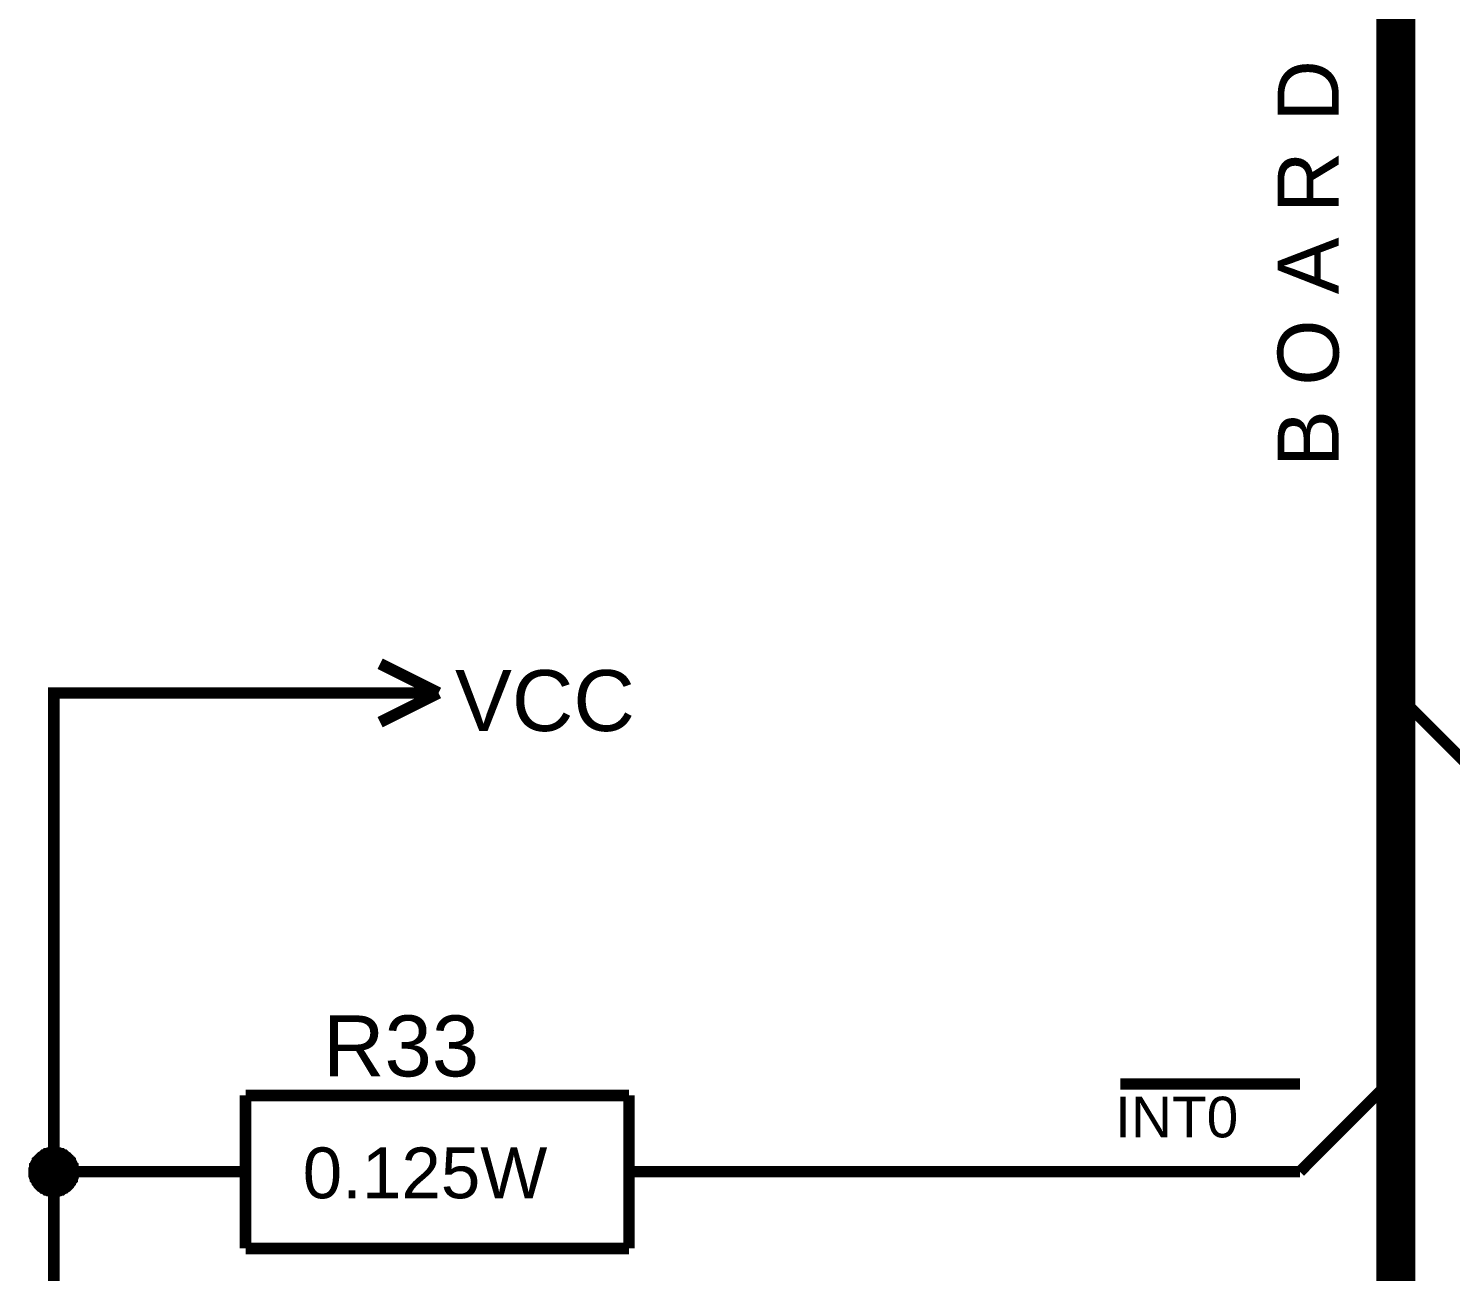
# Model space of a CAD drawing. Header units: millimetres. Extents: x -2024 to 917, y -725 to 13.
# Drawn here: x -1724.67 to -1687.59, y -326.77 to -294.35 of the extents above; entities that cross this region are included whole.
import ezdxf

# ---------------------------------------------------------------- set-up
doc = ezdxf.new("R2010")
doc.units = ezdxf.units.MM
doc.styles.get("Standard").update_dxf_attribs({"font": 'arial.ttf'})

msp = doc.modelspace()

# ---------------------------------------------------------------- linework, layer by layer
at = {"color": 7}
for points, const_width in [([(-1689.021, -279.172), (-1689.021, -474.17)], 1.016), ([(-1713.98, -311.677), (-1715.502, -310.916)], 0.3), ([(-1724.009, -324.163), (-1724.009, -311.677), (-1716.512, -311.677)], 0.3), ([(-1716.512, -311.677), (-1713.98, -311.677)], 0.3), ([(-1713.98, -311.677), (-1715.502, -312.439)], 0.3), ([(-1686.521, -314.178), (-1689.021, -311.677)], 0.3), ([(-1694.995, -321.878), (-1696.204, -321.878)], 0.3), ([(-1693.787, -321.878), (-1694.995, -321.878)], 0.3), ([(-1692.562, -321.878), (-1693.787, -321.878)], 0.3), ([(-1691.52, -321.878), (-1692.562, -321.878)], 0.3), ([(-1691.52, -324.163), (-1689.021, -321.662)], 0.3), ([(-1719.011, -322.176), (-1719.011, -326.166)], 0.3), ([(-1719.011, -322.176), (-1709.014, -322.176)], 0.3), ([(-1709.014, -322.176), (-1709.014, -326.166)], 0.3), ([(-1724.523, -324.163), (-1724.523, -324.146), (-1724.523, -324.113), (-1724.523, -324.097), (-1724.506, -324.063), (-1724.506, -324.047), (-1724.506, -324.014), (-1724.489, -323.997), (-1724.489, -323.981), (-1724.473, -323.948), (-1724.456, -323.931), (-1724.44, -323.914), (-1724.44, -323.881), (-1724.423, -323.865), (-1724.407, -323.848), (-1724.39, -323.832), (-1724.374, -323.815), (-1724.357, -323.799), (-1724.341, -323.782), (-1724.307, -323.765), (-1724.291, -323.749), (-1724.274, -323.732), (-1724.258, -323.732), (-1724.225, -323.716), (-1724.208, -323.699), (-1724.192, -323.699), (-1724.158, -323.683), (-1724.142, -323.683), (-1724.109, -323.683), (-1724.092, -323.666), (-1724.059, -323.666), (-1724.043, -323.666), (-1724.009, -323.666)], 0.3), ([(-1724.523, -324.163), (-1724.523, -324.146), (-1724.523, -324.113), (-1724.523, -324.097), (-1724.506, -324.063), (-1724.506, -324.047), (-1724.506, -324.014), (-1724.489, -323.997), (-1724.489, -323.981), (-1724.473, -323.948), (-1724.456, -323.931), (-1724.44, -323.914), (-1724.44, -323.881), (-1724.423, -323.865), (-1724.407, -323.848), (-1724.39, -323.832), (-1724.374, -323.815), (-1724.357, -323.799), (-1724.341, -323.782), (-1724.307, -323.765), (-1724.291, -323.749), (-1724.274, -323.732), (-1724.258, -323.732), (-1724.225, -323.716), (-1724.208, -323.699), (-1724.192, -323.699), (-1724.158, -323.683), (-1724.142, -323.683), (-1724.109, -323.683), (-1724.092, -323.666), (-1724.059, -323.666), (-1724.043, -323.666), (-1724.009, -323.666)], 0.3), ([(-1724.523, -324.163), (-1724.523, -324.146), (-1724.523, -324.113), (-1724.523, -324.097), (-1724.506, -324.063), (-1724.506, -324.047), (-1724.506, -324.014), (-1724.489, -323.997), (-1724.489, -323.981), (-1724.473, -323.948), (-1724.456, -323.931), (-1724.44, -323.914), (-1724.44, -323.881), (-1724.423, -323.865), (-1724.407, -323.848), (-1724.39, -323.832), (-1724.374, -323.815), (-1724.357, -323.799), (-1724.341, -323.782), (-1724.307, -323.765), (-1724.291, -323.749), (-1724.274, -323.732), (-1724.258, -323.732), (-1724.225, -323.716), (-1724.208, -323.699), (-1724.192, -323.699), (-1724.158, -323.683), (-1724.142, -323.683), (-1724.109, -323.683), (-1724.092, -323.666), (-1724.059, -323.666), (-1724.043, -323.666), (-1724.009, -323.666)], 0.3), ([(-1724.523, -324.163), (-1724.523, -324.146), (-1724.523, -324.113), (-1724.523, -324.097), (-1724.506, -324.063), (-1724.506, -324.047), (-1724.506, -324.014), (-1724.489, -323.997), (-1724.489, -323.981), (-1724.473, -323.948), (-1724.456, -323.931), (-1724.44, -323.914), (-1724.44, -323.881), (-1724.423, -323.865), (-1724.407, -323.848), (-1724.39, -323.832), (-1724.374, -323.815), (-1724.357, -323.799), (-1724.341, -323.782), (-1724.307, -323.765), (-1724.291, -323.749), (-1724.274, -323.732), (-1724.258, -323.732), (-1724.225, -323.716), (-1724.208, -323.699), (-1724.192, -323.699), (-1724.158, -323.683), (-1724.142, -323.683), (-1724.109, -323.683), (-1724.092, -323.666), (-1724.059, -323.666), (-1724.043, -323.666), (-1724.009, -323.666)], 0.3), ([(-1724.523, -324.163), (-1724.523, -324.146), (-1724.523, -324.113), (-1724.523, -324.097), (-1724.506, -324.063), (-1724.506, -324.047), (-1724.506, -324.014), (-1724.489, -323.997), (-1724.489, -323.981), (-1724.473, -323.948), (-1724.456, -323.931), (-1724.44, -323.914), (-1724.44, -323.881), (-1724.423, -323.865), (-1724.407, -323.848), (-1724.39, -323.832), (-1724.374, -323.815), (-1724.357, -323.799), (-1724.341, -323.782), (-1724.307, -323.765), (-1724.291, -323.749), (-1724.274, -323.732), (-1724.258, -323.732), (-1724.225, -323.716), (-1724.208, -323.699), (-1724.192, -323.699), (-1724.158, -323.683), (-1724.142, -323.683), (-1724.109, -323.683), (-1724.092, -323.666), (-1724.059, -323.666), (-1724.043, -323.666), (-1724.009, -323.666)], 0.0991), ([(-1724.523, -324.163), (-1724.523, -324.146), (-1724.523, -324.113), (-1724.523, -324.097), (-1724.506, -324.063), (-1724.506, -324.047), (-1724.506, -324.014), (-1724.489, -323.997), (-1724.489, -323.981), (-1724.473, -323.948), (-1724.456, -323.931), (-1724.44, -323.914), (-1724.44, -323.881), (-1724.423, -323.865), (-1724.407, -323.848), (-1724.39, -323.832), (-1724.374, -323.815), (-1724.357, -323.799), (-1724.341, -323.782), (-1724.307, -323.765), (-1724.291, -323.749), (-1724.274, -323.732), (-1724.258, -323.732), (-1724.225, -323.716), (-1724.208, -323.699), (-1724.192, -323.699), (-1724.158, -323.683), (-1724.142, -323.683), (-1724.109, -323.683), (-1724.092, -323.666), (-1724.059, -323.666), (-1724.043, -323.666), (-1724.009, -323.666)], 0.0991), ([(-1724.523, -324.163), (-1724.523, -324.146), (-1724.523, -324.113), (-1724.523, -324.097), (-1724.506, -324.063), (-1724.506, -324.047), (-1724.506, -324.014), (-1724.489, -323.997), (-1724.489, -323.981), (-1724.473, -323.948), (-1724.456, -323.931), (-1724.44, -323.914), (-1724.44, -323.881), (-1724.423, -323.865), (-1724.407, -323.848), (-1724.39, -323.832), (-1724.374, -323.815), (-1724.357, -323.799), (-1724.341, -323.782), (-1724.307, -323.765), (-1724.291, -323.749), (-1724.274, -323.732), (-1724.258, -323.732), (-1724.225, -323.716), (-1724.208, -323.699), (-1724.192, -323.699), (-1724.158, -323.683), (-1724.142, -323.683), (-1724.109, -323.683), (-1724.092, -323.666), (-1724.059, -323.666), (-1724.043, -323.666), (-1724.009, -323.666)], 0.0991), ([(-1724.523, -324.163), (-1724.523, -324.146), (-1724.523, -324.113), (-1724.523, -324.097), (-1724.506, -324.063), (-1724.506, -324.047), (-1724.506, -324.014), (-1724.489, -323.997), (-1724.489, -323.981), (-1724.473, -323.948), (-1724.456, -323.931), (-1724.44, -323.914), (-1724.44, -323.881), (-1724.423, -323.865), (-1724.407, -323.848), (-1724.39, -323.832), (-1724.374, -323.815), (-1724.357, -323.799), (-1724.341, -323.782), (-1724.307, -323.765), (-1724.291, -323.749), (-1724.274, -323.732), (-1724.258, -323.732), (-1724.225, -323.716), (-1724.208, -323.699), (-1724.192, -323.699), (-1724.158, -323.683), (-1724.142, -323.683), (-1724.109, -323.683), (-1724.092, -323.666), (-1724.059, -323.666), (-1724.043, -323.666), (-1724.009, -323.666)], 0.0991), ([(-1724.009, -323.666), (-1724.009, -323.666)], 0.3), ([(-1724.009, -323.666), (-1723.976, -323.666), (-1723.96, -323.666), (-1723.927, -323.666), (-1723.91, -323.683), (-1723.877, -323.683), (-1723.861, -323.683), (-1723.827, -323.699), (-1723.811, -323.699), (-1723.794, -323.716), (-1723.761, -323.732), (-1723.745, -323.732), (-1723.728, -323.749), (-1723.712, -323.765), (-1723.678, -323.782), (-1723.662, -323.799), (-1723.645, -323.815), (-1723.629, -323.832), (-1723.612, -323.848), (-1723.596, -323.865), (-1723.579, -323.881), (-1723.579, -323.914), (-1723.563, -323.931), (-1723.546, -323.948), (-1723.529, -323.981), (-1723.529, -323.997), (-1723.513, -324.014), (-1723.513, -324.047), (-1723.513, -324.063), (-1723.496, -324.097), (-1723.496, -324.113), (-1723.496, -324.146), (-1723.496, -324.163)], 0.3), ([(-1724.009, -323.666), (-1724.009, -323.666)], 0.3), ([(-1724.009, -323.666), (-1723.976, -323.666), (-1723.96, -323.666), (-1723.927, -323.666), (-1723.91, -323.683), (-1723.877, -323.683), (-1723.861, -323.683), (-1723.827, -323.699), (-1723.811, -323.699), (-1723.794, -323.716), (-1723.761, -323.732), (-1723.745, -323.732), (-1723.728, -323.749), (-1723.712, -323.765), (-1723.678, -323.782), (-1723.662, -323.799), (-1723.645, -323.815), (-1723.629, -323.832), (-1723.612, -323.848), (-1723.596, -323.865), (-1723.579, -323.881), (-1723.579, -323.914), (-1723.563, -323.931), (-1723.546, -323.948), (-1723.529, -323.981), (-1723.529, -323.997), (-1723.513, -324.014), (-1723.513, -324.047), (-1723.513, -324.063), (-1723.496, -324.097), (-1723.496, -324.113), (-1723.496, -324.146), (-1723.496, -324.163)], 0.3), ([(-1724.009, -323.666), (-1724.009, -323.666)], 0.3), ([(-1724.009, -323.666), (-1723.976, -323.666), (-1723.96, -323.666), (-1723.927, -323.666), (-1723.91, -323.683), (-1723.877, -323.683), (-1723.861, -323.683), (-1723.827, -323.699), (-1723.811, -323.699), (-1723.794, -323.716), (-1723.761, -323.732), (-1723.745, -323.732), (-1723.728, -323.749), (-1723.712, -323.765), (-1723.678, -323.782), (-1723.662, -323.799), (-1723.645, -323.815), (-1723.629, -323.832), (-1723.612, -323.848), (-1723.596, -323.865), (-1723.579, -323.881), (-1723.579, -323.914), (-1723.563, -323.931), (-1723.546, -323.948), (-1723.529, -323.981), (-1723.529, -323.997), (-1723.513, -324.014), (-1723.513, -324.047), (-1723.513, -324.063), (-1723.496, -324.097), (-1723.496, -324.113), (-1723.496, -324.146), (-1723.496, -324.163)], 0.3), ([(-1724.009, -323.666), (-1724.009, -323.666)], 0.3), ([(-1724.009, -323.666), (-1723.976, -323.666), (-1723.96, -323.666), (-1723.927, -323.666), (-1723.91, -323.683), (-1723.877, -323.683), (-1723.861, -323.683), (-1723.827, -323.699), (-1723.811, -323.699), (-1723.794, -323.716), (-1723.761, -323.732), (-1723.745, -323.732), (-1723.728, -323.749), (-1723.712, -323.765), (-1723.678, -323.782), (-1723.662, -323.799), (-1723.645, -323.815), (-1723.629, -323.832), (-1723.612, -323.848), (-1723.596, -323.865), (-1723.579, -323.881), (-1723.579, -323.914), (-1723.563, -323.931), (-1723.546, -323.948), (-1723.529, -323.981), (-1723.529, -323.997), (-1723.513, -324.014), (-1723.513, -324.047), (-1723.513, -324.063), (-1723.496, -324.097), (-1723.496, -324.113), (-1723.496, -324.146), (-1723.496, -324.163)], 0.3), ([(-1724.009, -323.666), (-1724.009, -323.666)], 0.0991), ([(-1724.009, -323.666), (-1723.976, -323.666), (-1723.96, -323.666), (-1723.927, -323.666), (-1723.91, -323.683), (-1723.877, -323.683), (-1723.861, -323.683), (-1723.827, -323.699), (-1723.811, -323.699), (-1723.794, -323.716), (-1723.761, -323.732), (-1723.745, -323.732), (-1723.728, -323.749), (-1723.712, -323.765), (-1723.678, -323.782), (-1723.662, -323.799), (-1723.645, -323.815), (-1723.629, -323.832), (-1723.612, -323.848), (-1723.596, -323.865), (-1723.579, -323.881), (-1723.579, -323.914), (-1723.563, -323.931), (-1723.546, -323.948), (-1723.529, -323.981), (-1723.529, -323.997), (-1723.513, -324.014), (-1723.513, -324.047), (-1723.513, -324.063), (-1723.496, -324.097), (-1723.496, -324.113), (-1723.496, -324.146), (-1723.496, -324.163)], 0.0991), ([(-1724.009, -323.666), (-1724.009, -323.666)], 0.0991), ([(-1724.009, -323.666), (-1723.976, -323.666), (-1723.96, -323.666), (-1723.927, -323.666), (-1723.91, -323.683), (-1723.877, -323.683), (-1723.861, -323.683), (-1723.827, -323.699), (-1723.811, -323.699), (-1723.794, -323.716), (-1723.761, -323.732), (-1723.745, -323.732), (-1723.728, -323.749), (-1723.712, -323.765), (-1723.678, -323.782), (-1723.662, -323.799), (-1723.645, -323.815), (-1723.629, -323.832), (-1723.612, -323.848), (-1723.596, -323.865), (-1723.579, -323.881), (-1723.579, -323.914), (-1723.563, -323.931), (-1723.546, -323.948), (-1723.529, -323.981), (-1723.529, -323.997), (-1723.513, -324.014), (-1723.513, -324.047), (-1723.513, -324.063), (-1723.496, -324.097), (-1723.496, -324.113), (-1723.496, -324.146), (-1723.496, -324.163)], 0.0991), ([(-1724.009, -323.666), (-1724.009, -323.666)], 0.0991), ([(-1724.009, -323.666), (-1723.976, -323.666), (-1723.96, -323.666), (-1723.927, -323.666), (-1723.91, -323.683), (-1723.877, -323.683), (-1723.861, -323.683), (-1723.827, -323.699), (-1723.811, -323.699), (-1723.794, -323.716), (-1723.761, -323.732), (-1723.745, -323.732), (-1723.728, -323.749), (-1723.712, -323.765), (-1723.678, -323.782), (-1723.662, -323.799), (-1723.645, -323.815), (-1723.629, -323.832), (-1723.612, -323.848), (-1723.596, -323.865), (-1723.579, -323.881), (-1723.579, -323.914), (-1723.563, -323.931), (-1723.546, -323.948), (-1723.529, -323.981), (-1723.529, -323.997), (-1723.513, -324.014), (-1723.513, -324.047), (-1723.513, -324.063), (-1723.496, -324.097), (-1723.496, -324.113), (-1723.496, -324.146), (-1723.496, -324.163)], 0.0991), ([(-1724.009, -323.666), (-1724.009, -323.666)], 0.0991), ([(-1724.009, -323.666), (-1723.976, -323.666), (-1723.96, -323.666), (-1723.927, -323.666), (-1723.91, -323.683), (-1723.877, -323.683), (-1723.861, -323.683), (-1723.827, -323.699), (-1723.811, -323.699), (-1723.794, -323.716), (-1723.761, -323.732), (-1723.745, -323.732), (-1723.728, -323.749), (-1723.712, -323.765), (-1723.678, -323.782), (-1723.662, -323.799), (-1723.645, -323.815), (-1723.629, -323.832), (-1723.612, -323.848), (-1723.596, -323.865), (-1723.579, -323.881), (-1723.579, -323.914), (-1723.563, -323.931), (-1723.546, -323.948), (-1723.529, -323.981), (-1723.529, -323.997), (-1723.513, -324.014), (-1723.513, -324.047), (-1723.513, -324.063), (-1723.496, -324.097), (-1723.496, -324.113), (-1723.496, -324.146), (-1723.496, -324.163)], 0.0991), ([(-1724.009, -324.676), (-1724.043, -324.676), (-1724.059, -324.676), (-1724.092, -324.676), (-1724.109, -324.66), (-1724.142, -324.66), (-1724.158, -324.66), (-1724.192, -324.643), (-1724.208, -324.643), (-1724.225, -324.626), (-1724.258, -324.61), (-1724.274, -324.593), (-1724.291, -324.593), (-1724.307, -324.577), (-1724.341, -324.56), (-1724.357, -324.544), (-1724.374, -324.527), (-1724.39, -324.511), (-1724.407, -324.494), (-1724.423, -324.461), (-1724.44, -324.444), (-1724.44, -324.428), (-1724.456, -324.411), (-1724.473, -324.378), (-1724.489, -324.362), (-1724.489, -324.345), (-1724.506, -324.312), (-1724.506, -324.295), (-1724.506, -324.262), (-1724.523, -324.246), (-1724.523, -324.212), (-1724.523, -324.196), (-1724.523, -324.163)], 0.3), ([(-1724.523, -324.163), (-1724.523, -324.163)], 0.3), ([(-1724.009, -324.676), (-1724.043, -324.676), (-1724.059, -324.676), (-1724.092, -324.676), (-1724.109, -324.66), (-1724.142, -324.66), (-1724.158, -324.66), (-1724.192, -324.643), (-1724.208, -324.643), (-1724.225, -324.626), (-1724.258, -324.61), (-1724.274, -324.593), (-1724.291, -324.593), (-1724.307, -324.577), (-1724.341, -324.56), (-1724.357, -324.544), (-1724.374, -324.527), (-1724.39, -324.511), (-1724.407, -324.494), (-1724.423, -324.461), (-1724.44, -324.444), (-1724.44, -324.428), (-1724.456, -324.411), (-1724.473, -324.378), (-1724.489, -324.362), (-1724.489, -324.345), (-1724.506, -324.312), (-1724.506, -324.295), (-1724.506, -324.262), (-1724.523, -324.246), (-1724.523, -324.212), (-1724.523, -324.196), (-1724.523, -324.163)], 0.3), ([(-1724.523, -324.163), (-1724.523, -324.163)], 0.3), ([(-1724.009, -324.676), (-1724.043, -324.676), (-1724.059, -324.676), (-1724.092, -324.676), (-1724.109, -324.66), (-1724.142, -324.66), (-1724.158, -324.66), (-1724.192, -324.643), (-1724.208, -324.643), (-1724.225, -324.626), (-1724.258, -324.61), (-1724.274, -324.593), (-1724.291, -324.593), (-1724.307, -324.577), (-1724.341, -324.56), (-1724.357, -324.544), (-1724.374, -324.527), (-1724.39, -324.511), (-1724.407, -324.494), (-1724.423, -324.461), (-1724.44, -324.444), (-1724.44, -324.428), (-1724.456, -324.411), (-1724.473, -324.378), (-1724.489, -324.362), (-1724.489, -324.345), (-1724.506, -324.312), (-1724.506, -324.295), (-1724.506, -324.262), (-1724.523, -324.246), (-1724.523, -324.212), (-1724.523, -324.196), (-1724.523, -324.163)], 0.3), ([(-1724.523, -324.163), (-1724.523, -324.163)], 0.3), ([(-1724.009, -324.676), (-1724.043, -324.676), (-1724.059, -324.676), (-1724.092, -324.676), (-1724.109, -324.66), (-1724.142, -324.66), (-1724.158, -324.66), (-1724.192, -324.643), (-1724.208, -324.643), (-1724.225, -324.626), (-1724.258, -324.61), (-1724.274, -324.593), (-1724.291, -324.593), (-1724.307, -324.577), (-1724.341, -324.56), (-1724.357, -324.544), (-1724.374, -324.527), (-1724.39, -324.511), (-1724.407, -324.494), (-1724.423, -324.461), (-1724.44, -324.444), (-1724.44, -324.428), (-1724.456, -324.411), (-1724.473, -324.378), (-1724.489, -324.362), (-1724.489, -324.345), (-1724.506, -324.312), (-1724.506, -324.295), (-1724.506, -324.262), (-1724.523, -324.246), (-1724.523, -324.212), (-1724.523, -324.196), (-1724.523, -324.163)], 0.3), ([(-1724.523, -324.163), (-1724.523, -324.163)], 0.3), ([(-1721.51, -324.163), (-1724.009, -324.163), (-1724.009, -336.665), (-1724.009, -349.167), (-1724.009, -361.669), (-1721.51, -361.669)], 0.3), ([(-1723.496, -324.163), (-1723.496, -324.196), (-1723.496, -324.212), (-1723.496, -324.246), (-1723.513, -324.262), (-1723.513, -324.295), (-1723.513, -324.312), (-1723.529, -324.345), (-1723.529, -324.362), (-1723.546, -324.378), (-1723.563, -324.411), (-1723.579, -324.428), (-1723.579, -324.444), (-1723.596, -324.461), (-1723.612, -324.494), (-1723.629, -324.511), (-1723.645, -324.527), (-1723.662, -324.544), (-1723.678, -324.56), (-1723.712, -324.577), (-1723.728, -324.593), (-1723.745, -324.593), (-1723.761, -324.61), (-1723.794, -324.626), (-1723.811, -324.643), (-1723.827, -324.643), (-1723.861, -324.66), (-1723.877, -324.66), (-1723.91, -324.66), (-1723.927, -324.676), (-1723.96, -324.676), (-1723.976, -324.676), (-1724.009, -324.676)], 0.3), ([(-1723.496, -324.163), (-1723.496, -324.196), (-1723.496, -324.212), (-1723.496, -324.246), (-1723.513, -324.262), (-1723.513, -324.295), (-1723.513, -324.312), (-1723.529, -324.345), (-1723.529, -324.362), (-1723.546, -324.378), (-1723.563, -324.411), (-1723.579, -324.428), (-1723.579, -324.444), (-1723.596, -324.461), (-1723.612, -324.494), (-1723.629, -324.511), (-1723.645, -324.527), (-1723.662, -324.544), (-1723.678, -324.56), (-1723.712, -324.577), (-1723.728, -324.593), (-1723.745, -324.593), (-1723.761, -324.61), (-1723.794, -324.626), (-1723.811, -324.643), (-1723.827, -324.643), (-1723.861, -324.66), (-1723.877, -324.66), (-1723.91, -324.66), (-1723.927, -324.676), (-1723.96, -324.676), (-1723.976, -324.676), (-1724.009, -324.676)], 0.3), ([(-1723.496, -324.163), (-1723.496, -324.196), (-1723.496, -324.212), (-1723.496, -324.246), (-1723.513, -324.262), (-1723.513, -324.295), (-1723.513, -324.312), (-1723.529, -324.345), (-1723.529, -324.362), (-1723.546, -324.378), (-1723.563, -324.411), (-1723.579, -324.428), (-1723.579, -324.444), (-1723.596, -324.461), (-1723.612, -324.494), (-1723.629, -324.511), (-1723.645, -324.527), (-1723.662, -324.544), (-1723.678, -324.56), (-1723.712, -324.577), (-1723.728, -324.593), (-1723.745, -324.593), (-1723.761, -324.61), (-1723.794, -324.626), (-1723.811, -324.643), (-1723.827, -324.643), (-1723.861, -324.66), (-1723.877, -324.66), (-1723.91, -324.66), (-1723.927, -324.676), (-1723.96, -324.676), (-1723.976, -324.676), (-1724.009, -324.676)], 0.3), ([(-1723.496, -324.163), (-1723.496, -324.196), (-1723.496, -324.212), (-1723.496, -324.246), (-1723.513, -324.262), (-1723.513, -324.295), (-1723.513, -324.312), (-1723.529, -324.345), (-1723.529, -324.362), (-1723.546, -324.378), (-1723.563, -324.411), (-1723.579, -324.428), (-1723.579, -324.444), (-1723.596, -324.461), (-1723.612, -324.494), (-1723.629, -324.511), (-1723.645, -324.527), (-1723.662, -324.544), (-1723.678, -324.56), (-1723.712, -324.577), (-1723.728, -324.593), (-1723.745, -324.593), (-1723.761, -324.61), (-1723.794, -324.626), (-1723.811, -324.643), (-1723.827, -324.643), (-1723.861, -324.66), (-1723.877, -324.66), (-1723.91, -324.66), (-1723.927, -324.676), (-1723.96, -324.676), (-1723.976, -324.676), (-1724.009, -324.676)], 0.3), ([(-1723.496, -324.163), (-1723.496, -324.163), (-1723.496, -324.163), (-1723.496, -324.163), (-1723.496, -324.163), (-1723.496, -324.163), (-1723.496, -324.163), (-1723.496, -324.163), (-1723.496, -324.163), (-1723.496, -324.163), (-1723.496, -324.163), (-1723.496, -324.163), (-1723.496, -324.163), (-1723.496, -324.163), (-1723.496, -324.163), (-1723.496, -324.163), (-1723.496, -324.163), (-1723.496, -324.163), (-1723.496, -324.163), (-1723.496, -324.163), (-1723.496, -324.163), (-1723.496, -324.163), (-1723.496, -324.163), (-1723.496, -324.163), (-1723.496, -324.163), (-1723.496, -324.163), (-1723.496, -324.163), (-1723.496, -324.163), (-1723.496, -324.163), (-1723.496, -324.163), (-1723.496, -324.163), (-1723.496, -324.163), (-1723.496, -324.163)], 0.3), ([(-1723.496, -324.163), (-1723.496, -324.163)], 0.3), ([(-1723.496, -324.163), (-1723.496, -324.163), (-1723.496, -324.163), (-1723.496, -324.163), (-1723.496, -324.163), (-1723.496, -324.163), (-1723.496, -324.163), (-1723.496, -324.163), (-1723.496, -324.163), (-1723.496, -324.163), (-1723.496, -324.163), (-1723.496, -324.163), (-1723.496, -324.163), (-1723.496, -324.163), (-1723.496, -324.163), (-1723.496, -324.163), (-1723.496, -324.163), (-1723.496, -324.163), (-1723.496, -324.163), (-1723.496, -324.163), (-1723.496, -324.163), (-1723.496, -324.163), (-1723.496, -324.163), (-1723.496, -324.163), (-1723.496, -324.163), (-1723.496, -324.163), (-1723.496, -324.163), (-1723.496, -324.163), (-1723.496, -324.163), (-1723.496, -324.163), (-1723.496, -324.163), (-1723.496, -324.163), (-1723.496, -324.163)], 0.3), ([(-1723.496, -324.163), (-1723.496, -324.163)], 0.3), ([(-1723.496, -324.163), (-1723.496, -324.163), (-1723.496, -324.163), (-1723.496, -324.163), (-1723.496, -324.163), (-1723.496, -324.163), (-1723.496, -324.163), (-1723.496, -324.163), (-1723.496, -324.163), (-1723.496, -324.163), (-1723.496, -324.163), (-1723.496, -324.163), (-1723.496, -324.163), (-1723.496, -324.163), (-1723.496, -324.163), (-1723.496, -324.163), (-1723.496, -324.163), (-1723.496, -324.163), (-1723.496, -324.163), (-1723.496, -324.163), (-1723.496, -324.163), (-1723.496, -324.163), (-1723.496, -324.163), (-1723.496, -324.163), (-1723.496, -324.163), (-1723.496, -324.163), (-1723.496, -324.163), (-1723.496, -324.163), (-1723.496, -324.163), (-1723.496, -324.163), (-1723.496, -324.163), (-1723.496, -324.163), (-1723.496, -324.163)], 0.3), ([(-1723.496, -324.163), (-1723.496, -324.163)], 0.3), ([(-1723.496, -324.163), (-1723.496, -324.163), (-1723.496, -324.163), (-1723.496, -324.163), (-1723.496, -324.163), (-1723.496, -324.163), (-1723.496, -324.163), (-1723.496, -324.163), (-1723.496, -324.163), (-1723.496, -324.163), (-1723.496, -324.163), (-1723.496, -324.163), (-1723.496, -324.163), (-1723.496, -324.163), (-1723.496, -324.163), (-1723.496, -324.163), (-1723.496, -324.163), (-1723.496, -324.163), (-1723.496, -324.163), (-1723.496, -324.163), (-1723.496, -324.163), (-1723.496, -324.163), (-1723.496, -324.163), (-1723.496, -324.163), (-1723.496, -324.163), (-1723.496, -324.163), (-1723.496, -324.163), (-1723.496, -324.163), (-1723.496, -324.163), (-1723.496, -324.163), (-1723.496, -324.163), (-1723.496, -324.163), (-1723.496, -324.163)], 0.3), ([(-1723.496, -324.163), (-1723.496, -324.163)], 0.3), ([(-1719.011, -324.163), (-1721.51, -324.163)], 0.3), ([(-1709.014, -324.163), (-1706.515, -324.163)], 0.3), ([(-1691.52, -324.163), (-1706.515, -324.163)], 0.3), ([(-1724.009, -324.676), (-1724.043, -324.676), (-1724.059, -324.676), (-1724.092, -324.676), (-1724.109, -324.66), (-1724.142, -324.66), (-1724.158, -324.66), (-1724.192, -324.643), (-1724.208, -324.643), (-1724.225, -324.626), (-1724.258, -324.61), (-1724.274, -324.593), (-1724.291, -324.593), (-1724.307, -324.577), (-1724.341, -324.56), (-1724.357, -324.544), (-1724.374, -324.527), (-1724.39, -324.511), (-1724.407, -324.494), (-1724.423, -324.461), (-1724.44, -324.444), (-1724.44, -324.428), (-1724.456, -324.411), (-1724.473, -324.378), (-1724.489, -324.362), (-1724.489, -324.345), (-1724.506, -324.312), (-1724.506, -324.295), (-1724.506, -324.262), (-1724.523, -324.246), (-1724.523, -324.212), (-1724.523, -324.196), (-1724.523, -324.163)], 0.0991), ([(-1724.523, -324.163), (-1724.523, -324.163)], 0.0991), ([(-1724.009, -324.676), (-1724.043, -324.676), (-1724.059, -324.676), (-1724.092, -324.676), (-1724.109, -324.66), (-1724.142, -324.66), (-1724.158, -324.66), (-1724.192, -324.643), (-1724.208, -324.643), (-1724.225, -324.626), (-1724.258, -324.61), (-1724.274, -324.593), (-1724.291, -324.593), (-1724.307, -324.577), (-1724.341, -324.56), (-1724.357, -324.544), (-1724.374, -324.527), (-1724.39, -324.511), (-1724.407, -324.494), (-1724.423, -324.461), (-1724.44, -324.444), (-1724.44, -324.428), (-1724.456, -324.411), (-1724.473, -324.378), (-1724.489, -324.362), (-1724.489, -324.345), (-1724.506, -324.312), (-1724.506, -324.295), (-1724.506, -324.262), (-1724.523, -324.246), (-1724.523, -324.212), (-1724.523, -324.196), (-1724.523, -324.163)], 0.0991), ([(-1724.523, -324.163), (-1724.523, -324.163)], 0.0991), ([(-1724.009, -324.676), (-1724.043, -324.676), (-1724.059, -324.676), (-1724.092, -324.676), (-1724.109, -324.66), (-1724.142, -324.66), (-1724.158, -324.66), (-1724.192, -324.643), (-1724.208, -324.643), (-1724.225, -324.626), (-1724.258, -324.61), (-1724.274, -324.593), (-1724.291, -324.593), (-1724.307, -324.577), (-1724.341, -324.56), (-1724.357, -324.544), (-1724.374, -324.527), (-1724.39, -324.511), (-1724.407, -324.494), (-1724.423, -324.461), (-1724.44, -324.444), (-1724.44, -324.428), (-1724.456, -324.411), (-1724.473, -324.378), (-1724.489, -324.362), (-1724.489, -324.345), (-1724.506, -324.312), (-1724.506, -324.295), (-1724.506, -324.262), (-1724.523, -324.246), (-1724.523, -324.212), (-1724.523, -324.196), (-1724.523, -324.163)], 0.0991), ([(-1724.523, -324.163), (-1724.523, -324.163)], 0.0991), ([(-1724.009, -324.676), (-1724.043, -324.676), (-1724.059, -324.676), (-1724.092, -324.676), (-1724.109, -324.66), (-1724.142, -324.66), (-1724.158, -324.66), (-1724.192, -324.643), (-1724.208, -324.643), (-1724.225, -324.626), (-1724.258, -324.61), (-1724.274, -324.593), (-1724.291, -324.593), (-1724.307, -324.577), (-1724.341, -324.56), (-1724.357, -324.544), (-1724.374, -324.527), (-1724.39, -324.511), (-1724.407, -324.494), (-1724.423, -324.461), (-1724.44, -324.444), (-1724.44, -324.428), (-1724.456, -324.411), (-1724.473, -324.378), (-1724.489, -324.362), (-1724.489, -324.345), (-1724.506, -324.312), (-1724.506, -324.295), (-1724.506, -324.262), (-1724.523, -324.246), (-1724.523, -324.212), (-1724.523, -324.196), (-1724.523, -324.163)], 0.0991), ([(-1724.523, -324.163), (-1724.523, -324.163)], 0.0991), ([(-1723.496, -324.163), (-1723.496, -324.196), (-1723.496, -324.212), (-1723.496, -324.246), (-1723.513, -324.262), (-1723.513, -324.295), (-1723.513, -324.312), (-1723.529, -324.345), (-1723.529, -324.362), (-1723.546, -324.378), (-1723.563, -324.411), (-1723.579, -324.428), (-1723.579, -324.444), (-1723.596, -324.461), (-1723.612, -324.494), (-1723.629, -324.511), (-1723.645, -324.527), (-1723.662, -324.544), (-1723.678, -324.56), (-1723.712, -324.577), (-1723.728, -324.593), (-1723.745, -324.593), (-1723.761, -324.61), (-1723.794, -324.626), (-1723.811, -324.643), (-1723.827, -324.643), (-1723.861, -324.66), (-1723.877, -324.66), (-1723.91, -324.66), (-1723.927, -324.676), (-1723.96, -324.676), (-1723.976, -324.676), (-1724.009, -324.676)], 0.0991), ([(-1723.496, -324.163), (-1723.496, -324.196), (-1723.496, -324.212), (-1723.496, -324.246), (-1723.513, -324.262), (-1723.513, -324.295), (-1723.513, -324.312), (-1723.529, -324.345), (-1723.529, -324.362), (-1723.546, -324.378), (-1723.563, -324.411), (-1723.579, -324.428), (-1723.579, -324.444), (-1723.596, -324.461), (-1723.612, -324.494), (-1723.629, -324.511), (-1723.645, -324.527), (-1723.662, -324.544), (-1723.678, -324.56), (-1723.712, -324.577), (-1723.728, -324.593), (-1723.745, -324.593), (-1723.761, -324.61), (-1723.794, -324.626), (-1723.811, -324.643), (-1723.827, -324.643), (-1723.861, -324.66), (-1723.877, -324.66), (-1723.91, -324.66), (-1723.927, -324.676), (-1723.96, -324.676), (-1723.976, -324.676), (-1724.009, -324.676)], 0.0991), ([(-1723.496, -324.163), (-1723.496, -324.196), (-1723.496, -324.212), (-1723.496, -324.246), (-1723.513, -324.262), (-1723.513, -324.295), (-1723.513, -324.312), (-1723.529, -324.345), (-1723.529, -324.362), (-1723.546, -324.378), (-1723.563, -324.411), (-1723.579, -324.428), (-1723.579, -324.444), (-1723.596, -324.461), (-1723.612, -324.494), (-1723.629, -324.511), (-1723.645, -324.527), (-1723.662, -324.544), (-1723.678, -324.56), (-1723.712, -324.577), (-1723.728, -324.593), (-1723.745, -324.593), (-1723.761, -324.61), (-1723.794, -324.626), (-1723.811, -324.643), (-1723.827, -324.643), (-1723.861, -324.66), (-1723.877, -324.66), (-1723.91, -324.66), (-1723.927, -324.676), (-1723.96, -324.676), (-1723.976, -324.676), (-1724.009, -324.676)], 0.0991), ([(-1723.496, -324.163), (-1723.496, -324.196), (-1723.496, -324.212), (-1723.496, -324.246), (-1723.513, -324.262), (-1723.513, -324.295), (-1723.513, -324.312), (-1723.529, -324.345), (-1723.529, -324.362), (-1723.546, -324.378), (-1723.563, -324.411), (-1723.579, -324.428), (-1723.579, -324.444), (-1723.596, -324.461), (-1723.612, -324.494), (-1723.629, -324.511), (-1723.645, -324.527), (-1723.662, -324.544), (-1723.678, -324.56), (-1723.712, -324.577), (-1723.728, -324.593), (-1723.745, -324.593), (-1723.761, -324.61), (-1723.794, -324.626), (-1723.811, -324.643), (-1723.827, -324.643), (-1723.861, -324.66), (-1723.877, -324.66), (-1723.91, -324.66), (-1723.927, -324.676), (-1723.96, -324.676), (-1723.976, -324.676), (-1724.009, -324.676)], 0.0991), ([(-1723.496, -324.163), (-1723.496, -324.163), (-1723.496, -324.163), (-1723.496, -324.163), (-1723.496, -324.163), (-1723.496, -324.163), (-1723.496, -324.163), (-1723.496, -324.163), (-1723.496, -324.163), (-1723.496, -324.163), (-1723.496, -324.163), (-1723.496, -324.163), (-1723.496, -324.163), (-1723.496, -324.163), (-1723.496, -324.163), (-1723.496, -324.163), (-1723.496, -324.163), (-1723.496, -324.163), (-1723.496, -324.163), (-1723.496, -324.163), (-1723.496, -324.163), (-1723.496, -324.163), (-1723.496, -324.163), (-1723.496, -324.163), (-1723.496, -324.163), (-1723.496, -324.163), (-1723.496, -324.163), (-1723.496, -324.163), (-1723.496, -324.163), (-1723.496, -324.163), (-1723.496, -324.163), (-1723.496, -324.163), (-1723.496, -324.163)], 0.0991), ([(-1723.496, -324.163), (-1723.496, -324.163)], 0.0991), ([(-1723.496, -324.163), (-1723.496, -324.163), (-1723.496, -324.163), (-1723.496, -324.163), (-1723.496, -324.163), (-1723.496, -324.163), (-1723.496, -324.163), (-1723.496, -324.163), (-1723.496, -324.163), (-1723.496, -324.163), (-1723.496, -324.163), (-1723.496, -324.163), (-1723.496, -324.163), (-1723.496, -324.163), (-1723.496, -324.163), (-1723.496, -324.163), (-1723.496, -324.163), (-1723.496, -324.163), (-1723.496, -324.163), (-1723.496, -324.163), (-1723.496, -324.163), (-1723.496, -324.163), (-1723.496, -324.163), (-1723.496, -324.163), (-1723.496, -324.163), (-1723.496, -324.163), (-1723.496, -324.163), (-1723.496, -324.163), (-1723.496, -324.163), (-1723.496, -324.163), (-1723.496, -324.163), (-1723.496, -324.163), (-1723.496, -324.163)], 0.0991), ([(-1723.496, -324.163), (-1723.496, -324.163)], 0.0991), ([(-1723.496, -324.163), (-1723.496, -324.163), (-1723.496, -324.163), (-1723.496, -324.163), (-1723.496, -324.163), (-1723.496, -324.163), (-1723.496, -324.163), (-1723.496, -324.163), (-1723.496, -324.163), (-1723.496, -324.163), (-1723.496, -324.163), (-1723.496, -324.163), (-1723.496, -324.163), (-1723.496, -324.163), (-1723.496, -324.163), (-1723.496, -324.163), (-1723.496, -324.163), (-1723.496, -324.163), (-1723.496, -324.163), (-1723.496, -324.163), (-1723.496, -324.163), (-1723.496, -324.163), (-1723.496, -324.163), (-1723.496, -324.163), (-1723.496, -324.163), (-1723.496, -324.163), (-1723.496, -324.163), (-1723.496, -324.163), (-1723.496, -324.163), (-1723.496, -324.163), (-1723.496, -324.163), (-1723.496, -324.163), (-1723.496, -324.163)], 0.0991), ([(-1723.496, -324.163), (-1723.496, -324.163)], 0.0991), ([(-1723.496, -324.163), (-1723.496, -324.163), (-1723.496, -324.163), (-1723.496, -324.163), (-1723.496, -324.163), (-1723.496, -324.163), (-1723.496, -324.163), (-1723.496, -324.163), (-1723.496, -324.163), (-1723.496, -324.163), (-1723.496, -324.163), (-1723.496, -324.163), (-1723.496, -324.163), (-1723.496, -324.163), (-1723.496, -324.163), (-1723.496, -324.163), (-1723.496, -324.163), (-1723.496, -324.163), (-1723.496, -324.163), (-1723.496, -324.163), (-1723.496, -324.163), (-1723.496, -324.163), (-1723.496, -324.163), (-1723.496, -324.163), (-1723.496, -324.163), (-1723.496, -324.163), (-1723.496, -324.163), (-1723.496, -324.163), (-1723.496, -324.163), (-1723.496, -324.163), (-1723.496, -324.163), (-1723.496, -324.163), (-1723.496, -324.163)], 0.0991), ([(-1723.496, -324.163), (-1723.496, -324.163)], 0.0991), ([(-1719.011, -326.166), (-1709.014, -326.166)], 0.3)]:
    msp.add_lwpolyline(points, dxfattribs=dict(at, const_width=const_width))
at = {"color": 7, "const_width": 0.508}
msp.add_lwpolyline([(-1724.352, -324.162, 1), (-1723.844, -324.162, 1)], format="xyb", close=True, dxfattribs=at)

# ---------------------------------------------------------------- texts
at = {"color": 7}
for s, p in [('D', (-1690.51, -296.774)), ('R', (-1690.51, -299.159)), ('A', (-1690.51, -301.278)), ('O', (-1690.51, -303.663)), ('B', (-1690.51, -305.782))]:
    msp.add_text(s, height=1.59, rotation=90, dxfattribs=at).set_placement(p)
for s, height, p in [('VCC', 1.5897, (-1713.549, -312.671)), ('R33', 1.5897, (-1716.992, -321.679)), ('INT0', 1.0598, (-1696.336, -323.269)), ('0.125W', 1.3247, (-1717.521, -324.858))]:
    msp.add_text(s, height=height, dxfattribs=at).set_placement(p)

doc.saveas('drawing.dxf')
